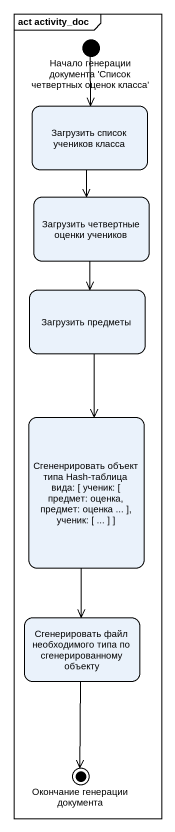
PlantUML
@startuml
mainframe act activity_doc
hide empty description
state "Начало генерации документа 'Список четвертных оценок класса'" as Начало_генерации_документа <<start>>
state "Загрузить список учеников класса" as Загрузить_список_учеников
state "Загрузить четвертные оценки учеников" as Загрузить_четвертные_оценки
state "Загрузить предметы" as Загрузить_предметы
state "Сгененрировать объект типа Hash-таблица вида: [ ученик: [ предмет: оценка, предмет: оценка ... ], ученик: [ ... ] ]" as Сгененрировать_объект_типа
state "Сгенерировать файл необходимого типа по сгенерированному объекту" as Сгенерировать_файл
state "Окончание генерации документа" as Окончание_генерации <<end>>
Начало_генерации_документа --> Загрузить_список_учеников
Загрузить_список_учеников --> Загрузить_четвертные_оценки
Загрузить_четвертные_оценки --> Загрузить_предметы
Загрузить_предметы --> Сгененрировать_объект_типа
Сгененрировать_объект_типа --> Сгенерировать_файл
Сгенерировать_файл --> Окончание_генерации
@enduml
